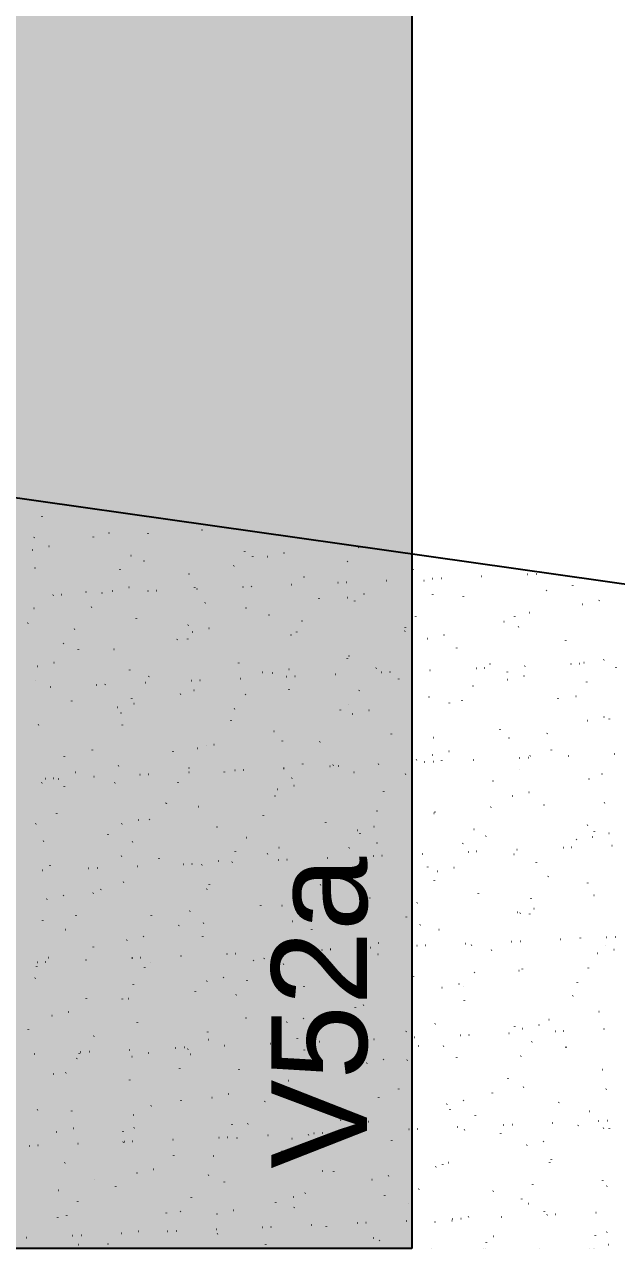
# Model space of a CAD drawing. Header units: millimetres. Extents: x 2609 to 8562, y 1432 to 7136.
# Drawn here: x 5976.7 to 6106.6, y 3522.3 to 3790.9 of the extents above; entities that cross this region are included whole.
import ezdxf

# ---------------------------------------------------------------- set-up
doc = ezdxf.new("R2010")
doc.units = ezdxf.units.MM
for name, color, linetype in [('1', 4, 'Continuous'), ('130', 24, 'Continuous'), ('19', 5, 'Continuous'), ('8', 5, 'Continuous')]:
    doc.layers.add(name, color=color, linetype=linetype)
doc.styles.get("Standard").update_dxf_attribs({"font": 'arial.ttf'})

# ---------------------------------------------------------------- blocks, each defined once
blk = doc.blocks.new('_H451C6E76CA-000')
for p, q in [((2404.335487, 1965.609808), (2404.345277, 1965.684167)), ((2402.636974, 1961.026951), (2402.682631, 1961.086453)), ((2415.598801, 1961.123772), (2415.608591, 1961.198131)), ((2418.998911, 1962.054118), (2419.072133, 1962.070351)), ((2427.604013, 1961.93894), (2427.64967, 1961.998442)), ((2439.510638, 1962.673409), (2439.520428, 1962.747767)), ((2402.157805, 1958.320535), (2402.231027, 1958.336768)), ((2405.818915, 1959.132184), (2405.892137, 1959.148417)), ((2473.794209, 1958.883796), (2473.839866, 1958.943297)), ((2423.860131, 1957.059817), (2423.905788, 1957.119319)), ((2426.759326, 1955.856973), (2426.769115, 1955.931332)), ((2448.82717, 1957.971806), (2448.872827, 1958.031308)), ((2450.597742, 1956.848922), (2450.607531, 1956.92328)), ((2453.769232, 1956.871955), (2453.842454, 1956.888188)), ((2457.430342, 1957.683604), (2457.503564, 1957.699837)), ((2471.397211, 1955.759967), (2471.442868, 1955.819468)), ((2402.847488, 1954.307337), (2402.857278, 1954.381695)), ((2421.463132, 1953.935988), (2421.50879, 1953.99549)), ((2436.562015, 1953.057207), (2436.635237, 1953.07344)), ((2446.430172, 1954.847978), (2446.475829, 1954.907479)), ((2485.772893, 1953.912522), (2485.782683, 1953.98688)), ((2510.897068, 1952.970267), (2510.971996, 1952.973539)), ((2512.770283, 1953.052053), (2512.845212, 1953.055325)), ((2450.279817, 1950.323661), (2450.354745, 1950.326932)), ((2459.121394, 1950.709692), (2459.196322, 1950.712964)), ((2461.861056, 1952.362886), (2461.870845, 1952.437244)), ((2469.236757, 1951.151339), (2469.311685, 1951.15461)), ((2471.109972, 1951.233125), (2471.184901, 1951.236396)), ((2479.951549, 1951.619157), (2480.026478, 1951.622428)), ((2488.173442, 1951.608627), (2488.246664, 1951.62486)), ((2490.066912, 1952.060803), (2490.141841, 1952.064074)), ((2491.940128, 1952.142589), (2492.015056, 1952.145861)), ((2500.781704, 1952.528621), (2500.856633, 1952.531892)), ((2520.874623, 1950.418434), (2520.884413, 1950.492793)), ((2406.746291, 1948.422946), (2406.821219, 1948.426217)), ((2408.619506, 1948.504732), (2408.694435, 1948.508004)), ((2414.008013, 1949.040538), (2414.017803, 1949.114896)), ((2417.461083, 1948.890764), (2417.536011, 1948.894035)), ((2419.720909, 1949.323624), (2419.794131, 1949.339857)), ((2423.382019, 1950.135272), (2423.455241, 1950.151505)), ((2427.576446, 1949.33241), (2427.651375, 1949.335682)), ((2429.449661, 1949.414197), (2429.52459, 1949.417468)), ((2437.846429, 1950.032487), (2437.856219, 1950.106845)), ((2438.291238, 1949.800228), (2438.366167, 1949.8035)), ((2448.406601, 1950.241874), (2448.48153, 1950.245146)), ((2465.142187, 1947.608261), (2465.187844, 1947.667763)), ((2471.332335, 1947.875044), (2471.405558, 1947.891277)), ((2474.993446, 1948.686692), (2475.066668, 1948.702925)), ((2490.109226, 1948.52025), (2490.154883, 1948.579752)), ((2496.859997, 1948.088035), (2496.869786, 1948.162394)), ((2515.076265, 1949.43224), (2515.121922, 1949.491741)), ((2402.513691, 1945.508875), (2402.586914, 1945.525108)), ((2415.208109, 1945.784283), (2415.253766, 1945.843784)), ((2440.175148, 1946.696272), (2440.220805, 1946.755774)), ((2449.109743, 1945.54645), (2449.119533, 1945.620809)), ((2473.021581, 1947.096087), (2473.03137, 1947.170445)), ((2522.943762, 1946.426464), (2523.016985, 1946.442697)), ((2526.604872, 1947.238113), (2526.678095, 1947.254346)), ((2401.256701, 1942.224103), (2401.26649, 1942.298461)), ((2425.095117, 1943.216051), (2425.104906, 1943.29041)), ((2454.125118, 1944.060296), (2454.198341, 1944.076529)), ((2461.398304, 1942.729138), (2461.443961, 1942.78864)), ((2486.365343, 1943.641127), (2486.411, 1943.700629)), ((2505.736545, 1942.611716), (2505.809768, 1942.627949)), ((2508.123311, 1943.601999), (2508.1331, 1943.676358)), ((2511.332382, 1944.553116), (2511.378039, 1944.612618)), ((2411.464226, 1940.90516), (2411.509883, 1940.964661)), ((2436.431265, 1941.817149), (2436.476922, 1941.876651)), ((2437.284012, 1940.326712), (2437.357234, 1940.342945)), ((2440.945122, 1941.138361), (2441.018344, 1941.154594)), ((2459.001306, 1939.605309), (2459.046963, 1939.664811)), ((2460.270268, 1940.279651), (2460.280057, 1940.35401)), ((2483.968345, 1940.517299), (2484.014002, 1940.5768)), ((2484.108684, 1941.2716), (2484.118474, 1941.345958)), ((2492.556549, 1939.689781), (2492.629771, 1939.706014)), ((2508.935384, 1941.429288), (2508.981041, 1941.488789)), ((2409.067228, 1937.781331), (2409.112885, 1937.840833)), ((2434.034267, 1938.69332), (2434.079924, 1938.752822)), ((2436.358431, 1938.730015), (2436.36822, 1938.804374)), ((2488.895439, 1938.878133), (2488.968661, 1938.894366)), ((2495.371998, 1936.785564), (2495.381788, 1936.859922)), ((2519.283835, 1938.3352), (2519.293625, 1938.409559)), ((2412.343804, 1936.399616), (2412.353594, 1936.473974)), ((2420.076795, 1936.511964), (2420.150017, 1936.528197)), ((2471.357372, 1934.455165), (2471.367161, 1934.529523)), ((2471.688222, 1935.063384), (2471.761444, 1935.079617)), ((2527.647399, 1934.189571), (2527.693056, 1934.249073)), ((2403.235689, 1932.778381), (2403.308911, 1932.794614)), ((2406.896799, 1933.590029), (2406.970021, 1933.606262)), ((2423.607118, 1931.91358), (2423.616908, 1931.987938)), ((2447.518955, 1933.463216), (2447.528745, 1933.537575)), ((2452.746282, 1931.453604), (2452.791939, 1931.513105)), ((2458.508226, 1932.14145), (2458.581448, 1932.157683)), ((2477.713321, 1932.365593), (2477.758978, 1932.425094)), ((2478.779096, 1931.463832), (2478.854025, 1931.467103)), ((2480.652311, 1931.545618), (2480.72724, 1931.548889)), ((2489.493888, 1931.931649), (2489.568817, 1931.934921)), ((2499.609251, 1932.373296), (2499.68418, 1932.376567)), ((2501.482467, 1932.455082), (2501.557395, 1932.458354)), ((2502.68036, 1933.277582), (2502.726017, 1933.337084)), ((2506.532523, 1931.518765), (2506.542312, 1931.593123)), ((2510.324044, 1932.841114), (2510.398972, 1932.844385)), ((2520.439407, 1933.28276), (2520.514335, 1933.286031)), ((2522.312622, 1933.364546), (2522.387551, 1933.367818)), ((2523.299649, 1933.614805), (2523.372871, 1933.631038)), ((2530.370939, 1932.510713), (2530.380728, 1932.585072)), ((2402.812204, 1929.629626), (2402.857861, 1929.689127)), ((2418.161845, 1928.817225), (2418.236774, 1928.820497)), ((2427.003422, 1929.203257), (2427.07835, 1929.206528)), ((2427.779243, 1930.541615), (2427.8249, 1930.601116)), ((2437.118785, 1929.644903), (2437.193714, 1929.648175)), ((2438.992001, 1929.726689), (2439.066929, 1929.729961)), ((2447.833577, 1930.112721), (2447.908506, 1930.115992)), ((2454.847116, 1931.329801), (2454.920338, 1931.346034)), ((2457.948941, 1930.554367), (2458.023869, 1930.557639)), ((2459.822156, 1930.636154), (2459.897085, 1930.639425)), ((2468.663733, 1931.022185), (2468.738661, 1931.025457)), ((2482.620686, 1929.969129), (2482.630475, 1930.043487)), ((2506.458543, 1929.881221), (2506.531765, 1929.897454)), ((2510.119653, 1930.69287), (2510.192875, 1930.709103)), ((2523.903517, 1929.310448), (2523.949174, 1929.36995)), ((2406.173266, 1928.293793), (2406.248195, 1928.297064)), ((2416.28863, 1928.735439), (2416.363558, 1928.73871)), ((2434.767643, 1926.646781), (2434.777432, 1926.721139)), ((2437.639899, 1927.515053), (2437.713121, 1927.531286)), ((2449.002399, 1926.574481), (2449.048057, 1926.633982)), ((2458.606059, 1927.63873), (2458.615848, 1927.713088)), ((2473.969439, 1927.48647), (2474.015096, 1927.545971)), ((2489.251326, 1926.066473), (2489.324548, 1926.082706)), ((2498.936478, 1928.398459), (2498.982135, 1928.457961)), ((2521.506518, 1926.186619), (2521.552176, 1926.246121)), ((2410.855806, 1925.097145), (2410.865595, 1925.171503)), ((2420.798793, 1923.781469), (2420.872015, 1923.797702)), ((2424.03536, 1925.662492), (2424.081018, 1925.721993)), ((2424.459903, 1924.593118), (2424.533125, 1924.609351)), ((2446.605401, 1923.450652), (2446.651058, 1923.510154)), ((2471.57244, 1924.362641), (2471.618097, 1924.422143)), ((2493.78121, 1924.70233), (2493.791, 1924.776688)), ((2496.539479, 1925.27463), (2496.585137, 1925.334132)), ((2517.619626, 1925.694278), (2517.629416, 1925.768637)), ((2421.638362, 1922.538663), (2421.684019, 1922.598164)), ((2445.854746, 1920.822294), (2445.864536, 1920.896653)), ((2469.869373, 1923.152693), (2469.879162, 1923.227052)), ((2472.41022, 1922.33289), (2472.483442, 1922.349123)), ((2476.07133, 1923.144538), (2476.144552, 1923.160771)), ((2524.021647, 1920.88431), (2524.094869, 1920.900543)), ((2527.682757, 1921.695958), (2527.755979, 1921.712191)), ((2528.88294, 1921.208242), (2528.89273, 1921.2826)), ((2403.591576, 1919.966721), (2403.664798, 1919.982954)), ((2422.01633, 1919.830346), (2422.02612, 1919.904704)), ((2455.203003, 1918.518141), (2455.276225, 1918.534374)), ((2504.868314, 1918.877843), (2504.878103, 1918.952201)), ((2515.251495, 1918.034914), (2515.297152, 1918.094415)), ((2440.350378, 1915.298946), (2440.396035, 1915.358448)), ((2442.023006, 1915.596207), (2442.096229, 1915.61244)), ((2457.11806, 1916.336258), (2457.12785, 1916.410616)), ((2465.317417, 1916.210936), (2465.363074, 1916.270437)), ((2481.029898, 1917.885894), (2481.039687, 1917.960253)), ((2490.284456, 1917.122925), (2490.330113, 1917.182426)), ((2506.814429, 1917.069562), (2506.887652, 1917.085795)), ((2409.265018, 1913.01391), (2409.274807, 1913.088269)), ((2415.383339, 1914.386957), (2415.428996, 1914.446459)), ((2433.103434, 1914.005859), (2433.113223, 1914.080217)), ((2438.361896, 1914.784558), (2438.435119, 1914.800791)), ((2489.973323, 1913.335978), (2490.046546, 1913.352211)), ((2493.634433, 1914.147627), (2493.707656, 1914.16386)), ((2509.151591, 1912.685789), (2509.226519, 1912.68906)), ((2511.024806, 1912.767575), (2511.099735, 1912.770846)), ((2511.507612, 1913.155791), (2511.553269, 1913.215292)), ((2516.131628, 1914.391807), (2516.141417, 1914.466165)), ((2519.866383, 1913.153607), (2519.941311, 1913.156878)), ((2529.981746, 1913.595253), (2530.056675, 1913.598524)), ((2421.154679, 1910.96981), (2421.227901, 1910.986043)), ((2436.606495, 1910.419823), (2436.652152, 1910.479325)), ((2446.661124, 1909.957396), (2446.736053, 1909.960667)), ((2448.53434, 1910.039182), (2448.609268, 1910.042454)), ((2457.375916, 1910.425214), (2457.450845, 1910.428485)), ((2461.573534, 1911.331813), (2461.619191, 1911.391314)), ((2467.49128, 1910.86686), (2467.566208, 1910.870132)), ((2468.278585, 1911.069459), (2468.288374, 1911.143817)), ((2469.364495, 1910.948646), (2469.439424, 1910.951918)), ((2478.206072, 1911.334678), (2478.281001, 1911.33795)), ((2486.540573, 1912.243802), (2486.58623, 1912.303303)), ((2488.321435, 1911.776324), (2488.396364, 1911.779596)), ((2490.194651, 1911.858111), (2490.269579, 1911.861382)), ((2492.117001, 1912.061408), (2492.126791, 1912.135766)), ((2499.036227, 1912.244142), (2499.111156, 1912.247414)), ((2509.110614, 1910.031962), (2509.156271, 1910.091464)), ((2405.000813, 1908.138467), (2405.075742, 1908.141739)), ((2406.874029, 1908.220254), (2406.948958, 1908.223525)), ((2407.974683, 1908.047875), (2408.047905, 1908.064108)), ((2411.639456, 1909.507834), (2411.685113, 1909.567336)), ((2415.715606, 1908.606285), (2415.790534, 1908.609557)), ((2425.830969, 1909.047932), (2425.905898, 1909.051203)), ((2427.704184, 1909.129718), (2427.779113, 1909.132989)), ((2434.209497, 1907.295995), (2434.255154, 1907.355496)), ((2436.545761, 1909.51575), (2436.62069, 1909.519021)), ((2444.366748, 1909.519823), (2444.376537, 1909.594181)), ((2459.176536, 1908.207984), (2459.222193, 1908.267485)), ((2472.766106, 1909.52123), (2472.839328, 1909.537463)), ((2484.143575, 1909.119973), (2484.189232, 1909.179474)), ((2503.380315, 1907.575372), (2503.390105, 1907.64973)), ((2524.377533, 1908.07265), (2524.450755, 1908.088883)), ((2527.292152, 1909.125008), (2527.301942, 1909.199366)), ((2404.313573, 1907.236227), (2404.386795, 1907.25246)), ((2409.242458, 1906.384005), (2409.288115, 1906.443507)), ((2420.352121, 1907.189424), (2420.361911, 1907.263782)), ((2455.925, 1905.787647), (2455.998222, 1905.80388)), ((2459.58611, 1906.599295), (2459.659332, 1906.615528)), ((2479.365689, 1905.244972), (2479.375478, 1905.319331)), ((2511.197537, 1905.150716), (2511.270759, 1905.166949)), ((2431.615435, 1902.703388), (2431.625225, 1902.777746)), ((2438.717783, 1901.972899), (2438.791005, 1901.989132)), ((2455.527272, 1904.253024), (2455.537062, 1904.327382)), ((2502.85559, 1901.880256), (2502.901247, 1901.939758)), ((2507.536427, 1904.339067), (2507.609649, 1904.3553)), ((2514.54084, 1902.308573), (2514.550629, 1902.382931)), ((2527.822629, 1902.792246), (2527.868286, 1902.851747)), ((2407.600809, 1900.372988), (2407.610598, 1900.447347)), ((2452.921512, 1900.056278), (2452.967169, 1900.11578)), ((2477.888551, 1900.968267), (2477.934208, 1901.027769)), ((2490.32921, 1900.524319), (2490.402432, 1900.540552)), ((2490.629003, 1900.758936), (2490.638792, 1900.833295)), ((2402.987434, 1898.2323), (2403.033091, 1898.291801)), ((2421.876677, 1898.239315), (2421.949899, 1898.255548)), ((2425.537787, 1899.050964), (2425.611009, 1899.067197)), ((2427.954473, 1899.144289), (2428.00013, 1899.203791)), ((2442.77596, 1897.436589), (2442.785749, 1897.510947)), ((2466.614376, 1898.428537), (2466.624166, 1898.502895)), ((2473.488104, 1896.790735), (2473.561326, 1896.806968)), ((2477.149214, 1897.602384), (2477.222436, 1897.618617)), ((2499.111707, 1897.001133), (2499.157365, 1897.060635)), ((2524.078746, 1897.913123), (2524.124404, 1897.972624)), ((2525.627944, 1896.484086), (2525.637733, 1896.558444)), ((2404.66946, 1894.424567), (2404.742682, 1894.4408)), ((2418.864123, 1895.886952), (2418.873912, 1895.961311)), ((2424.21059, 1894.265166), (2424.256247, 1894.324667)), ((2449.177629, 1895.177155), (2449.223286, 1895.236657)), ((2474.144668, 1896.089144), (2474.190325, 1896.148646)), ((2477.87769, 1893.942501), (2477.88748, 1894.016859)), ((2496.714709, 1893.877305), (2496.760366, 1893.936806)), ((2501.789527, 1895.492137), (2501.799317, 1895.566496)), ((2521.681748, 1894.789294), (2521.727405, 1894.848795)), ((2525.099531, 1895.342156), (2525.172753, 1895.358389)), ((2528.760641, 1896.153804), (2528.833863, 1896.170037)), ((2421.813592, 1891.141337), (2421.859249, 1891.200839)), ((2446.780631, 1892.053326), (2446.826288, 1892.112828)), ((2453.863063, 1891.612102), (2453.872853, 1891.68646)), ((2456.280887, 1892.975987), (2456.354109, 1892.99222)), ((2471.74767, 1892.965316), (2471.793327, 1893.024817)), ((2477.033619, 1891.179353), (2477.108548, 1891.182624)), ((2478.906834, 1891.261139), (2478.981763, 1891.264411)), ((2487.748411, 1891.647171), (2487.82334, 1891.650442)), ((2497.863774, 1892.088817), (2497.938703, 1892.092089)), ((2499.73699, 1892.170604), (2499.811918, 1892.173875)), ((2507.892314, 1891.527407), (2507.965536, 1891.54364)), ((2508.578567, 1892.556635), (2508.653495, 1892.559907)), ((2518.69393, 1892.998281), (2518.768858, 1893.001553)), ((2520.567145, 1893.080068), (2520.642074, 1893.083339)), ((2529.408722, 1893.466099), (2529.483651, 1893.469371)), ((2406.11281, 1889.070517), (2406.1226, 1889.144875)), ((2416.416368, 1888.532747), (2416.491297, 1888.536018)), ((2425.257945, 1888.918778), (2425.332873, 1888.92205)), ((2430.024647, 1890.620153), (2430.034437, 1890.694512)), ((2435.373308, 1889.360425), (2435.448237, 1889.363696)), ((2437.246524, 1889.442211), (2437.321452, 1889.445482)), ((2439.439781, 1889.242404), (2439.513003, 1889.258637)), ((2443.100891, 1890.054052), (2443.174113, 1890.070285)), ((2446.0881, 1889.828242), (2446.163029, 1889.831514)), ((2456.203464, 1890.269889), (2456.278392, 1890.27316)), ((2458.076679, 1890.351675), (2458.151608, 1890.354947)), ((2466.918256, 1890.737707), (2466.993184, 1890.740978)), ((2489.038215, 1888.675702), (2489.048004, 1888.75006)), ((2494.712318, 1888.605473), (2494.78554, 1888.621706)), ((2512.876631, 1889.667651), (2512.88642, 1889.742009)), ((2404.427789, 1888.009314), (2404.502718, 1888.012585)), ((2414.543153, 1888.45096), (2414.618081, 1888.454232)), ((2465.126377, 1887.126066), (2465.136167, 1887.200424)), ((2490.459686, 1885.725599), (2490.505343, 1885.785101)), ((2491.051208, 1887.793824), (2491.12443, 1887.810057)), ((2515.426725, 1886.637588), (2515.472382, 1886.69709)), ((2417.273335, 1883.803718), (2417.283124, 1883.878076)), ((2422.232563, 1885.427656), (2422.305786, 1885.443889)), ((2440.525608, 1883.901621), (2440.571265, 1883.961122)), ((2441.111751, 1884.795667), (2441.12154, 1884.870025)), ((2465.492647, 1884.81361), (2465.538304, 1884.873111)), ((2473.84399, 1883.979076), (2473.917213, 1883.995309)), ((2524.139945, 1885.181614), (2524.149734, 1885.255973)), ((2405.391457, 1881.694072), (2405.46468, 1881.710305)), ((2409.052567, 1882.505721), (2409.12579, 1882.521954)), ((2415.558568, 1882.989632), (2415.604226, 1883.049133)), ((2460.663994, 1881.057141), (2460.737216, 1881.073374)), ((2476.286902, 1881.859267), (2476.296692, 1881.933625)), ((2486.715803, 1880.846476), (2486.76146, 1880.905978)), ((2500.125318, 1882.851215), (2500.135108, 1882.925574)), ((2511.682842, 1881.758465), (2511.728499, 1881.817967)), ((2525.455417, 1882.530496), (2525.52864, 1882.546729)), ((2411.814686, 1878.110509), (2411.860343, 1878.17001)), ((2428.360438, 1877.979231), (2428.370228, 1878.05359)), ((2436.781725, 1879.022498), (2436.827382, 1879.081999)), ((2452.375065, 1880.30963), (2452.384854, 1880.383989)), ((2457.002884, 1880.245493), (2457.076106, 1880.261726)), ((2461.748764, 1879.934487), (2461.794421, 1879.993988)), ((2484.318805, 1877.722647), (2484.364462, 1877.782149)), ((2508.614311, 1878.796913), (2508.687533, 1878.813146)), ((2509.285844, 1878.634636), (2509.331501, 1878.694138)), ((2511.388632, 1878.365179), (2511.398422, 1878.439538)), ((2512.275421, 1879.608561), (2512.348643, 1879.624794)), ((2404.522022, 1876.987283), (2404.531812, 1877.061641)), ((2409.417688, 1874.98668), (2409.463345, 1875.046181)), ((2434.384727, 1875.898669), (2434.430384, 1875.95817)), ((2439.795667, 1876.430744), (2439.868889, 1876.446977)), ((2459.351766, 1876.810658), (2459.397423, 1876.87016)), ((2463.53559, 1875.042831), (2463.545379, 1875.11719)), ((2487.374006, 1876.03478), (2487.383795, 1876.109138)), ((2422.954561, 1872.697161), (2423.027783, 1872.713394)), ((2426.615671, 1873.50881), (2426.688893, 1873.525043)), ((2439.623752, 1873.493195), (2439.633542, 1873.567554)), ((2491.407094, 1874.982165), (2491.480316, 1874.998398)), ((2507.406114, 1872.40131), (2507.481042, 1872.404581)), ((2509.279329, 1872.483096), (2509.354258, 1872.486368)), ((2518.120906, 1872.869128), (2518.195834, 1872.872399)), ((2522.549157, 1873.09838), (2522.558946, 1873.172739)), ((2528.236269, 1873.310774), (2528.311198, 1873.314046)), ((2530.109484, 1873.392561), (2530.184413, 1873.395832)), ((2415.609126, 1871.162796), (2415.618915, 1871.237154)), ((2444.915647, 1869.672917), (2444.990576, 1869.676189)), ((2446.788863, 1869.754704), (2446.863791, 1869.757975)), ((2455.630439, 1870.140735), (2455.705368, 1870.144007)), ((2465.745803, 1870.582382), (2465.820731, 1870.585653)), ((2467.619018, 1870.664168), (2467.693947, 1870.667439)), ((2474.565988, 1871.248581), (2474.63921, 1871.264814)), ((2476.460595, 1871.0502), (2476.535523, 1871.053471)), ((2478.227098, 1872.06023), (2478.30032, 1872.076463)), ((2486.575958, 1871.491846), (2486.650887, 1871.495117)), ((2488.449174, 1871.573632), (2488.524102, 1871.576904)), ((2497.29075, 1871.959664), (2497.365679, 1871.962935)), ((2498.63732, 1871.548744), (2498.647109, 1871.623102)), ((2503.03082, 1870.482931), (2503.076477, 1870.542432)), ((2526.177415, 1869.800001), (2526.250637, 1869.816234)), ((2527.997859, 1871.39492), (2528.043516, 1871.454421)), ((2529.838525, 1870.61165), (2529.911747, 1870.627883)), ((2403.255336, 1867.853989), (2403.330265, 1867.85726)), ((2405.128552, 1867.935775), (2405.20348, 1867.939047)), ((2405.747344, 1868.882413), (2405.820566, 1868.898646)), ((2413.970129, 1868.321807), (2414.045057, 1868.325078)), ((2424.085492, 1868.763453), (2424.16042, 1868.766725)), ((2425.958707, 1868.845239), (2426.033636, 1868.848511)), ((2428.129703, 1867.746963), (2428.17536, 1867.806465)), ((2434.800284, 1869.231271), (2434.875213, 1869.234543)), ((2450.784277, 1868.226396), (2450.794066, 1868.300755)), ((2453.096742, 1868.658953), (2453.142399, 1868.718454)), ((2457.358771, 1867.433833), (2457.431993, 1867.450066)), ((2474.622693, 1869.218345), (2474.632483, 1869.292703)), ((2478.063781, 1869.570942), (2478.109438, 1869.630443)), ((2402.857813, 1864.346361), (2402.867603, 1864.420719)), ((2403.162664, 1866.834974), (2403.208321, 1866.894476)), ((2426.87244, 1866.67676), (2426.882229, 1866.751118)), ((2444.178775, 1864.511898), (2444.251997, 1864.528131)), ((2474.319898, 1864.691819), (2474.365555, 1864.75132)), ((2485.886007, 1864.732309), (2485.895797, 1864.806667)), ((2499.286937, 1865.603808), (2499.332594, 1865.663309)), ((2508.970198, 1865.985253), (2509.04342, 1866.001486)), ((2509.797844, 1866.281945), (2509.807634, 1866.356303)), ((2524.253976, 1866.515797), (2524.299633, 1866.575298)), ((2424.38582, 1862.86784), (2424.431477, 1862.927342)), ((2440.517665, 1863.70025), (2440.590887, 1863.716483)), ((2449.352859, 1863.77983), (2449.398516, 1863.839331)), ((2461.871381, 1862.401909), (2461.88117, 1862.476268)), ((2471.9229, 1861.56799), (2471.968557, 1861.627491)), ((2492.129092, 1862.25167), (2492.202314, 1862.267903)), ((2495.790202, 1863.063318), (2495.863424, 1863.079551)), ((2496.889939, 1862.479979), (2496.935596, 1862.539481)), ((2521.856978, 1863.391968), (2521.902635, 1863.45147)), ((2414.121127, 1859.860325), (2414.130917, 1859.934683)), ((2421.988822, 1859.744012), (2422.034479, 1859.803513)), ((2423.310448, 1859.885502), (2423.38367, 1859.901734)), ((2438.032964, 1861.409961), (2438.042754, 1861.484319)), ((2446.955861, 1860.656001), (2447.001518, 1860.715502)), ((2497.046532, 1859.46551), (2497.056321, 1859.539868)), ((2520.884948, 1860.457458), (2520.894737, 1860.531817)), ((2410.130451, 1856.963567), (2410.203674, 1856.9798)), ((2473.134695, 1857.915873), (2473.144484, 1857.990232)), ((2474.921875, 1858.436922), (2474.995097, 1858.453155)), ((2526.533301, 1856.988342), (2526.606524, 1857.004575)), ((2406.469341, 1856.151918), (2406.542564, 1856.168151)), ((2425.281652, 1854.593526), (2425.291441, 1854.667884)), ((2449.120068, 1855.585474), (2449.129857, 1855.659833)), ((2458.080768, 1854.703338), (2458.153991, 1854.719571)), ((2461.741878, 1855.514987), (2461.815101, 1855.53122)), ((2490.634915, 1854.328273), (2490.680573, 1854.387775)), ((2508.133635, 1853.641023), (2508.143425, 1853.715381)), ((2513.353305, 1854.066407), (2513.426528, 1854.08264)), ((2515.601954, 1855.240263), (2515.647612, 1855.299764)), ((2401.369815, 1853.043889), (2401.379604, 1853.118248)), ((2415.733798, 1851.592306), (2415.779455, 1851.651808)), ((2440.700837, 1852.504295), (2440.746494, 1852.563797)), ((2440.873551, 1850.88859), (2440.946773, 1850.904823)), ((2460.383382, 1851.099438), (2460.393171, 1851.173796)), ((2465.667876, 1853.416284), (2465.713533, 1853.475786)), ((2475.288142, 1850.894874), (2475.363071, 1850.898146)), ((2477.161357, 1850.976661), (2477.236286, 1850.979932)), ((2484.295219, 1852.649074), (2484.305009, 1852.723433)), ((2486.002934, 1851.362692), (2486.077863, 1851.365964)), ((2496.118297, 1851.804339), (2496.193226, 1851.80761)), ((2497.991513, 1851.886125), (2498.066441, 1851.889396)), ((2506.833089, 1852.272157), (2506.908018, 1852.275428)), ((2509.692195, 1853.254759), (2509.765418, 1853.270992)), ((2516.948453, 1852.713803), (2517.023381, 1852.717074)), ((2518.821668, 1852.795589), (2518.896597, 1852.798861)), ((2527.663245, 1853.181621), (2527.738174, 1853.184892)), ((2412.797676, 1848.166482), (2412.872604, 1848.169753)), ((2414.670891, 1848.248268), (2414.74582, 1848.25154)), ((2423.512468, 1848.6343), (2423.587396, 1848.637571)), ((2433.627831, 1849.075946), (2433.70276, 1849.079217)), ((2435.501046, 1849.157732), (2435.575975, 1849.161004)), ((2436.368755, 1848.769039), (2436.378545, 1848.843397)), ((2444.342623, 1849.543764), (2444.417552, 1849.547035)), ((2454.457986, 1849.98541), (2454.532915, 1849.988682)), ((2456.331202, 1850.067197), (2456.406131, 1850.070468)), ((2461.923994, 1848.537161), (2461.969651, 1848.596663)), ((2465.172779, 1850.453228), (2465.247707, 1850.4565)), ((2486.891033, 1849.44915), (2486.93669, 1849.508652)), ((2492.484978, 1849.44001), (2492.5582, 1849.456243)), ((2511.858072, 1850.36114), (2511.903729, 1850.420641)), ((2519.396949, 1849.154987), (2519.406739, 1849.229345)), ((2402.682312, 1847.724835), (2402.757241, 1847.728107)), ((2411.989916, 1846.713183), (2412.035573, 1846.772684)), ((2412.530339, 1847.77709), (2412.540129, 1847.851449)), ((2424.032445, 1847.155007), (2424.105667, 1847.17124)), ((2427.693555, 1847.966655), (2427.766777, 1847.982888)), ((2436.956955, 1847.625172), (2437.002612, 1847.684674)), ((2471.543907, 1845.832639), (2471.553696, 1845.906997)), ((2475.643872, 1845.706427), (2475.717094, 1845.72266)), ((2479.304982, 1846.518076), (2479.378204, 1846.534309)), ((2484.494035, 1846.325322), (2484.539692, 1846.384823)), ((2495.382323, 1846.824588), (2495.392112, 1846.898946)), ((2509.461074, 1847.237311), (2509.506731, 1847.296812)), ((2406.825228, 1843.340259), (2406.89845, 1843.356492)), ((2409.592917, 1843.589354), (2409.638575, 1843.648856)), ((2434.559956, 1844.501343), (2434.605614, 1844.560845)), ((2447.632069, 1844.283003), (2447.641859, 1844.357361)), ((2459.526995, 1845.413332), (2459.572653, 1845.472834)), ((2527.255299, 1844.257847), (2527.328521, 1844.27408)), ((2423.617443, 1841.952604), (2423.627232, 1842.026962)), ((2458.436655, 1841.891679), (2458.509877, 1841.907912)), ((2506.645637, 1842.338551), (2506.655426, 1842.41291)), ((2510.048082, 1840.443099), (2510.121304, 1840.459332)), ((2434.880757, 1837.466568), (2434.890546, 1837.540926)), ((2441.595549, 1838.158096), (2441.668771, 1838.174328)), ((2445.256659, 1838.969744), (2445.329881, 1838.985977)), ((2458.792594, 1839.016204), (2458.802383, 1839.090562)), ((2478.239011, 1838.173616), (2478.284668, 1838.233118)), ((2482.63101, 1840.008152), (2482.6408, 1840.082511)), ((2496.868086, 1837.521164), (2496.941308, 1837.537397)), ((2503.20605, 1839.085605), (2503.251707, 1839.145107)), ((2528.173089, 1839.997594), (2528.218746, 1840.057096)), ((2403.337894, 1835.437649), (2403.383551, 1835.49715)), ((2410.86613, 1835.136168), (2410.87592, 1835.210527)), ((2428.304933, 1836.349638), (2428.35059, 1836.409139)), ((2453.271972, 1837.261627), (2453.317629, 1837.321128)), ((2493.206976, 1836.709516), (2493.280198, 1836.725749)), ((2493.894324, 1835.522116), (2493.904114, 1835.596475)), ((2517.806161, 1837.071753), (2517.815951, 1837.146111)), ((2524.429206, 1835.118471), (2524.474863, 1835.177973)), ((2424.388332, 1834.343347), (2424.461554, 1834.35958)), ((2446.041281, 1832.199769), (2446.051071, 1832.274127)), ((2449.528089, 1832.382504), (2449.573746, 1832.442005)), ((2469.879698, 1833.191717), (2469.889487, 1833.266075)), ((2474.495128, 1833.294493), (2474.540785, 1833.353995)), ((2475.999759, 1832.894768), (2476.072981, 1832.911)), ((2499.462167, 1834.206482), (2499.507824, 1834.265984)), ((2505.660637, 1832.116832), (2505.735565, 1832.120103)), ((2507.533852, 1832.198618), (2507.608781, 1832.201889)), ((2516.375429, 1832.584649), (2516.450357, 1832.587921)), ((2522.032208, 1831.994643), (2522.077865, 1832.054144)), ((2526.490792, 1833.026296), (2526.565721, 1833.029567)), ((2528.364007, 1833.108082), (2528.438936, 1833.111354)), ((2407.547226, 1830.609764), (2407.620448, 1830.625997)), ((2411.208336, 1831.421413), (2411.281558, 1831.437645)), ((2422.129444, 1830.650132), (2422.139234, 1830.724491)), ((2424.56105, 1831.470515), (2424.606707, 1831.530016)), ((2443.17017, 1829.388439), (2443.245099, 1829.39171)), ((2445.043386, 1829.470225), (2445.118314, 1829.473497)), ((2453.884962, 1829.856257), (2453.959891, 1829.859528)), ((2462.819763, 1829.972833), (2462.892985, 1829.989066)), ((2464.000326, 1830.297903), (2464.075254, 1830.301175)), ((2465.873541, 1830.379689), (2465.94847, 1830.382961)), ((2472.09813, 1830.170664), (2472.143787, 1830.230166)), ((2474.715118, 1830.765721), (2474.790046, 1830.768992)), ((2484.830481, 1831.207367), (2484.90541, 1831.210639)), ((2486.703697, 1831.289154), (2486.778625, 1831.292425)), ((2495.545273, 1831.675185), (2495.620202, 1831.678457)), ((2497.065169, 1831.082653), (2497.110826, 1831.142155)), ((2505.054849, 1830.255317), (2505.064638, 1830.329676)), ((2527.611186, 1831.446188), (2527.684408, 1831.462421)), ((2528.893265, 1831.247266), (2528.903055, 1831.321624)), ((2401.509859, 1827.56951), (2401.584788, 1827.572782)), ((2403.383075, 1827.651297), (2403.458003, 1827.654568)), ((2412.224652, 1828.037328), (2412.29958, 1828.0406)), ((2422.164052, 1828.346686), (2422.209709, 1828.406187)), ((2422.340015, 1828.478975), (2422.414943, 1828.482246)), ((2424.21323, 1828.560761), (2424.288159, 1828.564032)), ((2433.054807, 1828.946793), (2433.129736, 1828.950064)), ((2447.131091, 1829.258675), (2447.176748, 1829.318177)), ((2459.158653, 1829.161184), (2459.231875, 1829.177417)), ((2481.143012, 1828.705681), (2481.152801, 1828.780039)), ((2510.77008, 1827.712604), (2510.843302, 1827.728837)), ((2514.43119, 1828.524253), (2514.504412, 1828.540486)), ((2433.289969, 1825.383333), (2433.299758, 1825.457692)), ((2441.951435, 1825.346436), (2442.024658, 1825.362669)), ((2457.128385, 1826.375282), (2457.138175, 1826.44964)), ((2516.141952, 1824.430831), (2516.151742, 1824.505189)), ((2409.378132, 1823.833697), (2409.387921, 1823.908055)), ((2425.110329, 1821.612853), (2425.183552, 1821.629086)), ((2428.771439, 1822.424501), (2428.844662, 1822.440734)), ((2465.843106, 1822.018959), (2465.888763, 1822.07846)), ((2468.391699, 1821.889246), (2468.401489, 1821.963604)), ((2490.810145, 1822.930948), (2490.855802, 1822.990449)), ((2492.303536, 1823.438882), (2492.313326, 1823.51324)), ((2493.562862, 1823.897856), (2493.636085, 1823.914089)), ((2515.777184, 1823.842937), (2515.822841, 1823.902438)), ((2415.909028, 1820.19498), (2415.954685, 1820.254482)), ((2420.538656, 1818.566898), (2420.548446, 1818.641256)), ((2440.876067, 1821.10697), (2440.921724, 1821.166471)), ((2444.377072, 1819.558847), (2444.386862, 1819.633205)), ((2476.721756, 1820.164273), (2476.794978, 1820.180506)), ((2480.382866, 1820.975921), (2480.456088, 1820.992154)), ((2512.033302, 1818.963814), (2512.078959, 1819.023315)), ((2527.405266, 1819.944794), (2527.415056, 1820.019153)), ((2528.333183, 1818.715693), (2528.406405, 1818.731926)), ((2407.903112, 1817.798104), (2407.976334, 1817.814337)), ((2437.132184, 1816.227846), (2437.177842, 1816.287348)), ((2459.514539, 1816.349525), (2459.587761, 1816.365758)), ((2462.099223, 1817.139836), (2462.144881, 1817.199337)), ((2479.552224, 1816.622447), (2479.562013, 1816.696805)), ((2487.066262, 1818.051825), (2487.11192, 1818.111326)), ((2503.39064, 1817.614395), (2503.400429, 1817.688754)), ((2412.165145, 1815.315857), (2412.210802, 1815.375359)), ((2446.334543, 1813.42759), (2446.407765, 1813.443823)), ((2455.640386, 1815.07281), (2455.650176, 1815.147169)), ((2459.702225, 1814.016007), (2459.747882, 1814.075508)), ((2484.669264, 1814.927996), (2484.714921, 1814.987498)), ((2509.636303, 1815.839985), (2509.68196, 1815.899487)), ((2511.125966, 1814.900945), (2511.199188, 1814.917178)), ((2407.787344, 1811.750463), (2407.797133, 1811.824821)), ((2409.768147, 1812.192029), (2409.813804, 1812.25153)), ((2431.62576, 1812.742411), (2431.635549, 1812.81677)), ((2434.735186, 1813.104018), (2434.780843, 1813.163519)), ((2442.673433, 1812.615941), (2442.746655, 1812.632174)), ((2473.542665, 1810.610396), (2473.617593, 1810.613667)), ((2475.41588, 1810.692182), (2475.490809, 1810.695454)), ((2484.257457, 1811.078214), (2484.332386, 1811.081485)), ((2490.639327, 1810.79796), (2490.649117, 1810.872318)), ((2494.28486, 1811.167361), (2494.358082, 1811.183594)), ((2494.37282, 1811.51986), (2494.447749, 1811.523132)), ((2496.246036, 1811.601646), (2496.320964, 1811.604918)), ((2497.94597, 1811.97901), (2498.019192, 1811.995243)), ((2505.087612, 1811.987678), (2505.162541, 1811.99095)), ((2514.653954, 1813.128359), (2514.663743, 1813.202717)), ((2515.202976, 1812.429324), (2515.277904, 1812.432596)), ((2517.076191, 1812.511111), (2517.15112, 1812.514382)), ((2525.917768, 1812.897142), (2525.992696, 1812.900414)), ((2411.052199, 1807.882003), (2411.127127, 1807.885275)), ((2412.925414, 1807.96379), (2413.000343, 1807.967061)), ((2421.766991, 1808.349821), (2421.841919, 1808.353093)), ((2425.466216, 1808.801193), (2425.539438, 1808.817426)), ((2431.882354, 1808.791467), (2431.957283, 1808.794739)), ((2433.755569, 1808.873254), (2433.830498, 1808.876525)), ((2442.597146, 1809.259285), (2442.672075, 1809.262557)), ((2442.889074, 1808.256375), (2442.898863, 1808.330733)), ((2452.712509, 1809.700932), (2452.787438, 1809.704203)), ((2454.585725, 1809.782718), (2454.660653, 1809.785989)), ((2463.427302, 1810.16875), (2463.50223, 1810.172021)), ((2466.800911, 1809.806011), (2466.810701, 1809.88037)), ((2525.814479, 1807.86156), (2525.824268, 1807.935918)), ((2528.348319, 1808.600269), (2528.393976, 1808.65977)), ((2400.936835, 1807.440357), (2401.011764, 1807.443628)), ((2412.28622, 1805.879258), (2412.359442, 1805.895491)), ((2418.874447, 1805.925976), (2418.884237, 1806.000334)), ((2453.447202, 1805.864301), (2453.492859, 1805.923803)), ((2477.077643, 1807.352613), (2477.150865, 1807.368846)), ((2478.414241, 1806.77629), (2478.459898, 1806.835792)), ((2501.902641, 1806.311924), (2501.912431, 1806.386282)), ((2503.38128, 1807.68828), (2503.426937, 1807.747781)), ((2528.68907, 1805.904034), (2528.762292, 1805.920266)), ((2404.249511, 1805.000001), (2404.249511, 1805.000001)), ((2404.249511, 1805.000001), (2404.249511, 1805.000001)), ((2406.898629, 1805.000001), (2406.898629, 1805.000001)), ((2406.898629, 1805.000001), (2406.898629, 1805.000001)), ((2408.320147, 1805.000001), (2408.320147, 1805.000001)), ((2408.320147, 1805.000001), (2408.320147, 1805.000001)), ((2408.320147, 1805.000001), (2408.320147, 1805.000001)), ((2408.62511, 1805.06761), (2408.698332, 1805.083843)), ((2418.75254, 1805.000001), (2418.75254, 1805.000001)), ((2428.516756, 1805.000001), (2428.52582, 1805.011814)), ((2428.516756, 1805.000001), (2428.516756, 1805.000001)), ((2430.606452, 1805.000001), (2430.606452, 1805.000001)), ((2442.460364, 1805.000001), (2442.460364, 1805.000001)), ((2442.460364, 1805.000001), (2442.460364, 1805.000001)), ((2442.460364, 1805.000001), (2442.460364, 1805.000001)), ((2452.784001, 1805.000001), (2452.784001, 1805.000001)), ((2454.314276, 1805.000001), (2454.314276, 1805.000001)), ((2454.314276, 1805.000001), (2454.314276, 1805.000001)), ((2454.314276, 1805.000001), (2454.314276, 1805.000001)), ((2466.168188, 1805.000001), (2466.168188, 1805.000001)), ((2466.168188, 1805.000001), (2466.168188, 1805.000001)), ((2466.465695, 1805.000001), (2466.465695, 1805.000001)), ((2466.465695, 1805.000001), (2466.465695, 1805.000001)), ((2477.051246, 1805.000001), (2477.051246, 1805.000001)), ((2478.0221, 1805.000001), (2478.0221, 1805.000001)), ((2478.0221, 1805.000001), (2478.0221, 1805.000001)), ((2489.876012, 1805.000001), (2489.876012, 1805.000001)), ((2501.318491, 1805.000001), (2501.318491, 1805.000001)), ((2501.729923, 1805.000001), (2501.729923, 1805.000001)), ((2501.729923, 1805.000001), (2501.729923, 1805.000001)), ((2501.729923, 1805.000001), (2501.729923, 1805.000001)), ((2513.583835, 1805.000001), (2513.583835, 1805.000001)), ((2513.583835, 1805.000001), (2513.583835, 1805.000001)), ((2513.583835, 1805.000001), (2513.583835, 1805.000001)), ((2524.611243, 1805.000001), (2524.611243, 1805.000001)), ((2524.611243, 1805.000001), (2524.611243, 1805.000001)), ((2525.437747, 1805.000001), (2525.437747, 1805.000001)), ((2525.437747, 1805.000001), (2525.437747, 1805.000001)), ((2525.585736, 1805.000001), (2525.585736, 1805.000001))]:
    blk.add_line(p, q)

msp = doc.modelspace()

# ---------------------------------------------------------------- linework, layer by layer
at = {"layer": '1'}
for points in [[(6061.68, 4043.81), (6061.68, 3522.31)], [(6061.68, 3522.31), (5923.18, 3522.31)]]:
    msp.add_lwpolyline(points, dxfattribs=at)
at = {"layer": '130'}
for points in [[(5923.18, 3714.31), (6061.68, 4388.31), (5722.18, 4388.31)], [(5923.18, 3714.31), (6061.68, 3522.31), (6061.68, 4388.31)], [(5923.18, 3714.31), (5923.18, 3522.31), (6061.68, 3522.31)]]:
    msp.add_solid(points, dxfattribs=at)
at = {"layer": '19', "linetype": 'Continuous'}
msp.add_line((6801.68, 3569.73), (5923.18, 3694.35), dxfattribs=at)

# ---------------------------------------------------------------- block references
at = {"layer": '19'}
msp.add_blockref('_H451C6E76CA-000', (3576.18, 1717.31), dxfattribs=at)

# ---------------------------------------------------------------- texts
at = {"layer": '8'}
msp.add_text('V52a', height=21, rotation=90, dxfattribs=at).set_placement((6051.86, 3539.82))

doc.saveas('drawing.dxf')
